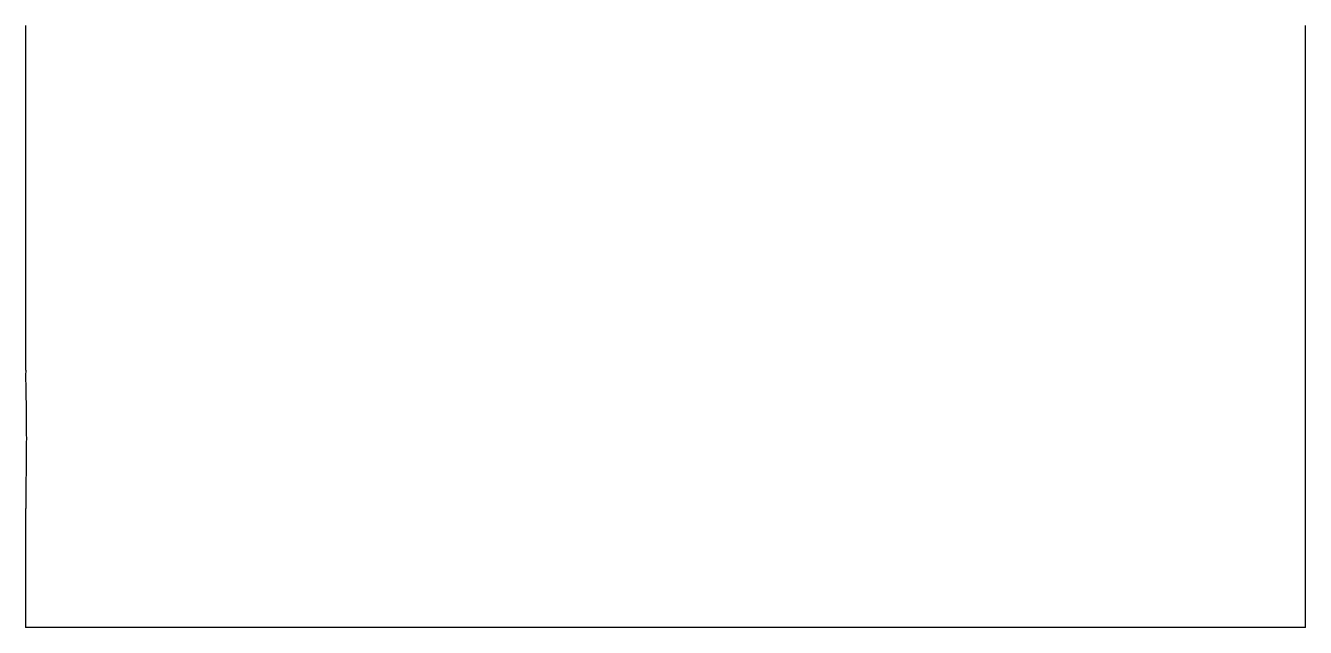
# Model space of a CAD drawing. Header units: millimetres. Extents: x 0 to 420, y 0 to 297.
# Drawn here: x 95.49 to 103.99, y 50.27 to 54.27 of the extents above; entities that cross this region are included whole.
import ezdxf

# ---------------------------------------------------------------- set-up
doc = ezdxf.new("R2010")
doc.units = ezdxf.units.MM

msp = doc.modelspace()

# ---------------------------------------------------------------- linework, layer by layer
at = {"color": 7, "linetype": 'Continuous', "lineweight": 25}
for p, q in [((95.4916, 54.2703), (95.4916, 51.9809)), ((103.9916, 50.2703), (103.9916, 54.2703)), ((95.4916, 51.0606), (95.4916, 50.2703)), ((103.9916, 50.2703), (95.4916, 50.2703))]:
    msp.add_line(p, q, dxfattribs=at)
msp.add_open_spline([(95.4923, 51.9809), (95.4921, 51.9649), (95.4914, 51.9027), (95.4954, 51.7428), (95.497, 51.5262), (95.4955, 51.3097), (95.4916, 51.1462), (95.4922, 51.0801), (95.4923, 51.0606)], degree=3, knots=[0, 0, 0, 0, 0.07339, 0.284902, 0.495618, 0.704138, 0.912506, 1, 1, 1, 1], dxfattribs=at)

doc.saveas('drawing.dxf')
